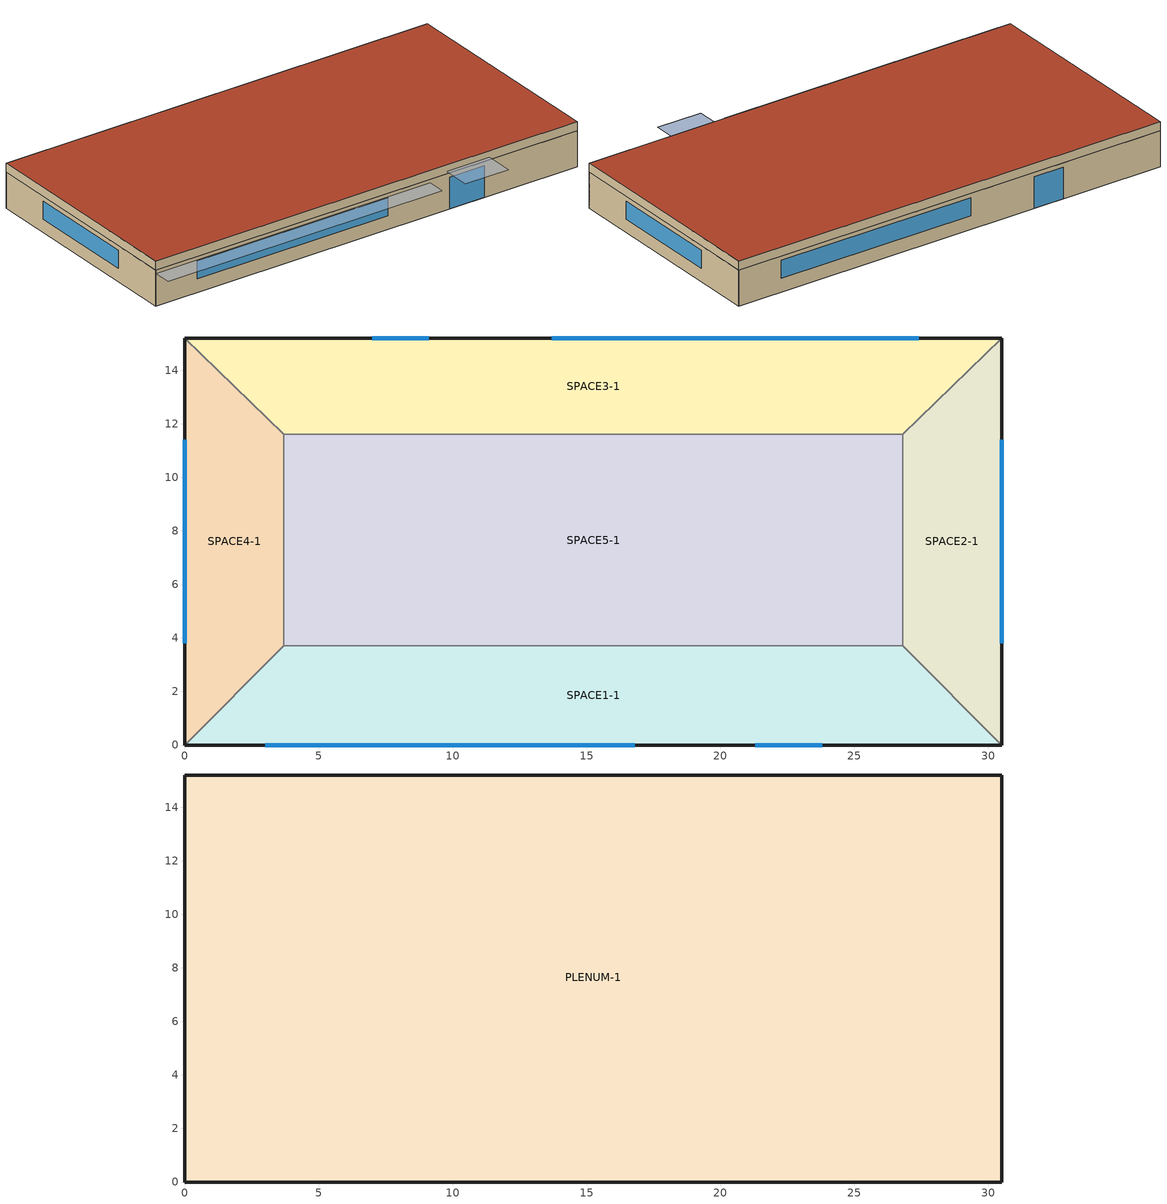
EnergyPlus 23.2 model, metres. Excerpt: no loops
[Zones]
SPACE3-1
 floor ground (FLOOR-SLAB-1): 26.8,11.6 3.7,11.6 0,15.2 30.5,15.2 z0
 wall outside (WALL-1): 30.5,15.2 0,15.2 z0:2.4
 wall to SPACE2-1 (INT-WALL-1): 26.8,11.6 30.5,15.2 z0:2.4
 wall to SPACE4-1 (INT-WALL-1): 0,15.2 3.7,11.6 z0:2.4
 wall to SPACE5-1 (INT-WALL-1): 3.7,11.6 26.8,11.6 z0:2.4
 window (Sgl Grey 3mm): 9.1,15.2 7,15.2 z0:2.1
 window (Dbl Clr 3mm/13mm Air): 27.4,15.2 13.7,15.2 z0.9:2.1
SPACE1-1
 floor ground (FLOOR-SLAB-1): 26.8,3.7 30.5,0 0,0 3.7,3.7 z0
 wall outside (WALL-1): 0,0 30.5,0 z0:2.4
 wall to SPACE2-1 (INT-WALL-1): 30.5,0 26.8,3.7 z0:2.4
 wall to SPACE4-1 (INT-WALL-1): 3.7,3.7 0,0 z0:2.4
 wall to SPACE5-1 (INT-WALL-1): 26.8,3.7 3.7,3.7 z0:2.4
 window (Sgl Grey 3mm): 21.3,0 23.8,0 z0:2.1
 window (Dbl Clr 3mm/13mm Air): 3,0 16.8,0 z0.9:2.1
SPACE2-1
 floor ground (FLOOR-SLAB-1): 26.8,11.6 30.5,15.2 30.5,0 26.8,3.7 z0
 wall outside (WALL-1): 30.5,0 30.5,15.2 z0:2.4
 wall to SPACE5-1 (INT-WALL-1): 26.8,11.6 26.8,3.7 z0:2.4
 window (Dbl Clr 3mm/13mm Air): 30.5,3.8 30.5,11.4 z0.9:2.1
SPACE4-1
 floor ground (FLOOR-SLAB-1): 3.7,3.7 0,0 0,15.2 3.7,11.6 z0
 wall outside (WALL-1): 0,15.2 0,0 z0:2.4
 wall to SPACE5-1 (INT-WALL-1): 3.7,3.7 3.7,11.6 z0:2.4
 window (Dbl Clr 3mm/13mm Air): 0,11.4 0,3.8 z0.9:2.1
SPACE5-1
 floor ground (FLOOR-SLAB-1): 26.8,11.6 26.8,3.7 3.7,3.7 3.7,11.6 z0
PLENUM-1
 floor to SPACE1-1 (CLNG-1): 26.8,3.7 30.5,0 0,0 3.7,3.7 z2.4
 floor to SPACE2-1 (CLNG-1): 26.8,11.6 30.5,15.2 30.5,0 26.8,3.7 z2.4
 floor to SPACE3-1 (CLNG-1): 26.8,11.6 3.7,11.6 0,15.2 30.5,15.2 z2.4
 floor to SPACE4-1 (CLNG-1): 3.7,3.7 0,0 0,15.2 3.7,11.6 z2.4
 floor to SPACE5-1 (CLNG-1): 26.8,11.6 26.8,3.7 3.7,3.7 3.7,11.6 z2.4
 wall outside (WALL-1): 30.5,15.2 0,15.2 0,0 30.5,0 30.5,15.2 z2.4:3
 roof outside (ROOF-1): 0,15.2 0,0 30.5,0 30.5,15.2 z3
shading: 0,-1.3 0,0 19.8,0 19.8,-1.3 z2.2; 21,-2 21,0 24.1,0 24.1,-2 z2.6
[Building]
Building: Loads convergence tolerance value=0.04; Maximum number of warmup days=25; Minimum number of warmup days=6; North axis=30; Solar distribution=FullExterior; Temperature convergence tolerance value=0.4; Terrain=City
[Site:GroundTemperature:BuildingSurface]
20.03, 20.03, 20.13, 20.3, 20.43, 20.52, 20.62, 20.77, 20.78, 20.55, 20.44, 20.2
[Site:Location]
CHICAGO_IL_USA TMY2-94846: Elevation=190; Latitude=41.78; Longitude=-87.75; Time zone=-6
[SizingPeriod:DesignDay] Barometric pressure=99063; Day of month=21; Daylight saving time indicator=No; Humidity condition type=WetBulb; Rain indicator=No; Snow indicator=No; Solar model indicator=ASHRAEClearSky
Name | Daily dry bulb temperature range | Day type | Maximum dry bulb temperature | Month | Sky clearness | Wetbulb or dewpoint at maximum dry bulb | Wind direction | Wind speed
CHICAGO_IL_USA Annual Cooling 1% Design Conditions DB/MCWB | 10.7 | SummerDesignDay | 31.5 | 7 | 1 | 23 | 230 | 5.3
CHICAGO_IL_USA Annual Heating 99% Design Conditions DB | 0 | WinterDesignDay | -17.3 | 1 | 0 | -17.3 | 270 | 4.9
[Construction]
CLNG-1: MAT-CLNG-1
Dbl Clr 3mm/13mm Air: CLEAR 3MM, AIR 13MM, CLEAR 3MM
FLOOR-SLAB-1: CC03
INT-WALL-1: GP02, AL21, GP02
ROOF-1: RG01, BR01, IN46, WD01
Sgl Grey 3mm: GREY 3MM
WALL-1: WD01, PW03, IN02, GP01
[Material] Thermal absorptance=0.9
Name | Conductivity | Density | Roughness | Solar absorptance | Specific heat | Thickness | Visible absorptance
BR01 | 0.162 | 1121 | VeryRough | 0.7 | 1464 | 0.0095 | 0.7
CC03 | 1.31 | 2243 | MediumRough | 0.65 | 837 | 0.1016 | 0.65
GP01 | 0.16 | 801 | MediumSmooth | 0.75 | 837 | 0.0127 | 0.75
GP02 | 0.16 | 801 | MediumSmooth | 0.75 | 837 | 0.0159 | 0.75
IN02 | 0.043 | 10 | Rough | 0.75 | 837 | 0.0901 | 0.75
IN46 | 0.023 | 24 | VeryRough | 0.5 | 1590 | 0.0762 | 0.5
PW03 | 0.115 | 545 | MediumSmooth | 0.78 | 1213 | 0.0127 | 0.78
RG01 | 1.442 | 881 | Rough | 0.65 | 1674 | 0.0127 | 0.65
WD01 | 0.115 | 513 | MediumSmooth | 0.78 | 1381 | 0.0191 | 0.78
[Material:AirGap]
AL21: Thermal resistance=0.157
[Material:NoMass]
MAT-CLNG-1: Roughness=Rough; Solar absorptance=0.65; Thermal absorptance=0.65; Thermal resistance=0.652259; Visible absorptance=0.65
[WindowMaterial:Gas]
AIR 13MM: Gas type=Air; Thickness=0.0127
[WindowMaterial:Glazing] Back side infrared hemispherical emissivity=0.84; Conductivity=0.9; Front side infrared hemispherical emissivity=0.84; Infrared transmittance at normal incidence=0; Optical data type=SpectralAverage; Thickness=0.003
Name | Back side solar reflectance at normal incidence | Back side visible reflectance at normal incidence | Front side solar reflectance at normal incidence | Front side visible reflectance at normal incidence | Solar transmittance at normal incidence | Visible transmittance at normal incidence
CLEAR 3MM | 0.075 | 0.081 | 0.075 | 0.081 | 0.837 | 0.898
GREY 3MM | 0.061 | 0.061 | 0.061 | 0.061 | 0.626 | 0.611
[AvailabilityManager:Scheduled]
VAV Sys 1 Avail: Schedule=FanAvailSched
[ElectricEquipment] Design level calculation method=EquipmentLevel; Fraction latent=0; Fraction lost=0; Fraction radiant=0.3; Schedule=EQUIP-1
Name | Design level | Zone or zonelist or space or spacelist
SPACE1-1 ElecEq 1 | 1056 | SPACE1-1
SPACE2-1 ElecEq 1 | 456 | SPACE2-1
SPACE3-1 ElecEq 1 | 1056 | SPACE3-1
SPACE4-1 ElecEq 1 | 456 | SPACE4-1
SPACE5-1 ElecEq 1 | 1976 | SPACE5-1
[EnergyManagementSystem:GlobalVariable]
EnergyManagementSystem:GlobalVariable 1: Air_Mdot; Air_Tsp; Water_Mdot; Water_cp; Air_Tinlet; Water_Tinlet; Air_Winlet; Water_Mdot_Max; Coil_Eff; Water_MdotRequest; Air_Tout; Tot_Cool_Power; Air_Wout; Water_Tout
EnergyManagementSystem:GlobalVariable 2: DeckAir_Tinlet; DeckAir_Winlet; Air_MdotOut; Air_MdotIn; TUAir_Tout; TUAir_Wout; DamperMin; Qdot_Req_toCoolSP; Qdot_Req_toHeatSP; AirSupMdotDesign; DamperPosition; HWCoil_Mdot_Max; HWCoil_Eff; HWCoil_Mdot; HWCoil_MdotRequest; HWCoil_heat_Power; HW_Tin; HW_Cp; HW_Tout; HW_MdotRequest; Zone_T; Zone_W; Space1ATU_DesignAirMdot; Space2ATU_DesignAirMdot; Space3ATU_DesignAirMdot; Space4ATU_DesignAirMdot; Space5ATU_DesignAirMdot; Zone_Tsp_Cool; Zone_Tsp_Heat; tot_heat_Power
[EnergyManagementSystem:Sensor]
Name | Output variable or output meter index key | Output variable or output meter
ATU_Avail_Sched | ReheatCoilAvailSched | Schedule Value
OA_Press | Environment | Site Outdoor Air Barometric Pressure
[Lights] Design level calculation method=LightingLevel; End use subcategory=GeneralLights; Fraction radiant=0.59; Fraction replaceable=0; Fraction visible=0.2; Return air fraction=0.2; Schedule=LIGHTS-1
Name | Lighting level | Zone or zonelist or space or spacelist
SPACE1-1 Lights 1 | 1584 | SPACE1-1
SPACE2-1 Lights 1 | 684 | SPACE2-1
SPACE3-1 Lights 1 | 1584 | SPACE3-1
SPACE4-1 Lights 1 | 684 | SPACE4-1
SPACE5-1 Lights 1 | 2964 | SPACE5-1
[People] Activity level schedule=ActSchd; Fraction radiant=0.3; Number of people calculation method=People; Number of people schedule=OCCUPY-1
Name | Number of people | Zone or zonelist or space or spacelist
SPACE1-1 People 1 | 11 | SPACE1-1
SPACE2-1 People 1 | 5 | SPACE2-1
SPACE3-1 People 1 | 11 | SPACE3-1
SPACE4-1 People 1 | 5 | SPACE4-1
SPACE5-1 People 1 | 20 | SPACE5-1
[PythonPlugin:OutputVariable]
Chiller Electricity Consumption: End use category=Cooling; End use subcategory=Custom air cooled chiller; Group type=HVAC; Python plugin variable=Chiller_ElectEnergy; Resource type=Electricity; Type of data in variable=Metered; Units=J; Update frequency=SystemTimestep
[PythonPlugin:Variables]
ChillerGlobalVars: Variable name 1=Chiller_ElectEnergy
[Zone] Multiplier=1; Type=1
Name | Ceiling height | Volume
PLENUM-1 | 0.6096 | 283.2
SPACE1-1; SPACE3-1 | 2.4384 | 239.247
SPACE2-1; SPACE4-1 | 2.4384 | 103.311
SPACE5-1 | 2.4384 | 447.683
[ZoneInfiltration:DesignFlowRate] Constant term coefficient=0; Design flow rate calculation method=Flow/Zone; Schedule=INFIL-SCH; Temperature term coefficient=0; Velocity squared term coefficient=0; Velocity term coefficient=0.2237
Name | Design flow rate | Zone or zonelist or space or spacelist
SPACE1-1 Infil 1 | 0.032 | SPACE1-1
SPACE2-1 Infil 1 | 0.014 | SPACE2-1
SPACE3-1 Infil 1 | 0.032 | SPACE3-1
SPACE4-1 Infil 1 | 0.014 | SPACE4-1
SPACE5-1 Infil 1 | 0.062 | SPACE5-1
[Schedule:Compact]
ActSchd: Through: 12/31, For: AllDays, Until: 24:00, 117.24
EQUIP-1: Through: 12/31, For: WeekDays SummerDesignDay CustomDay1 CustomDay2, Until: 8:00, 0.02, Until: 9:00, 0.4, Until: 14:00, 0.9, Until: 15:00, 0.8, Until: 16:00, 0.7, Until: 18:00, 0.5, Until: 20:00, 0.3, Until: 24:00, 0.02, For: Weekends WinterDesignDay Holiday, Until: 24:00, 0.2
FanAvailSched; ReheatCoilAvailSched: Through: 3/31, For: AllDays, Until: 24:00, 1, Through: 9/30, For: WeekDays, Until: 6:00, 0, Until: 20:00, 1, Until: 24:00, 0, For: SummerDesignDay WinterDesignDay, Until: 24:00, 1, For: AllOtherDays, Until: 24:00, 0, Through: 12/31, For: AllDays, Until: 24:00, 1
INFIL-SCH: Through: 3/31, For: AllDays, Until: 24:00, 1, Through: 10/31, For: AllDays, Until: 24:00, 0, Through: 12/31, For: AllDays, Until: 24:00, 1
LIGHTS-1: Through: 12/31, For: WeekDays SummerDesignDay CustomDay1 CustomDay2, Until: 8:00, 0.05, Until: 9:00, 0.9, Until: 10:00, 0.95, Until: 11:00, 1, Until: 12:00, 0.95, Until: 13:00, 0.8, Until: 14:00, 0.9, Until: 18:00, 1, Until: 19:00, 0.6, Until: 21:00, 0.2, Until: 24:00, 0.05, For: Weekends WinterDesignDay Holiday, Until: 24:00, 0.05
OCCUPY-1: Through: 12/31, For: WeekDays SummerDesignDay CustomDay1 CustomDay2, Until: 8:00, 0, Until: 11:00, 1, Until: 12:00, 0.8, Until: 13:00, 0.4, Until: 14:00, 0.8, Until: 18:00, 1, Until: 19:00, 0.5, Until: 24:00, 0, For: Weekends WinterDesignDay Holiday, Until: 24:00, 0
